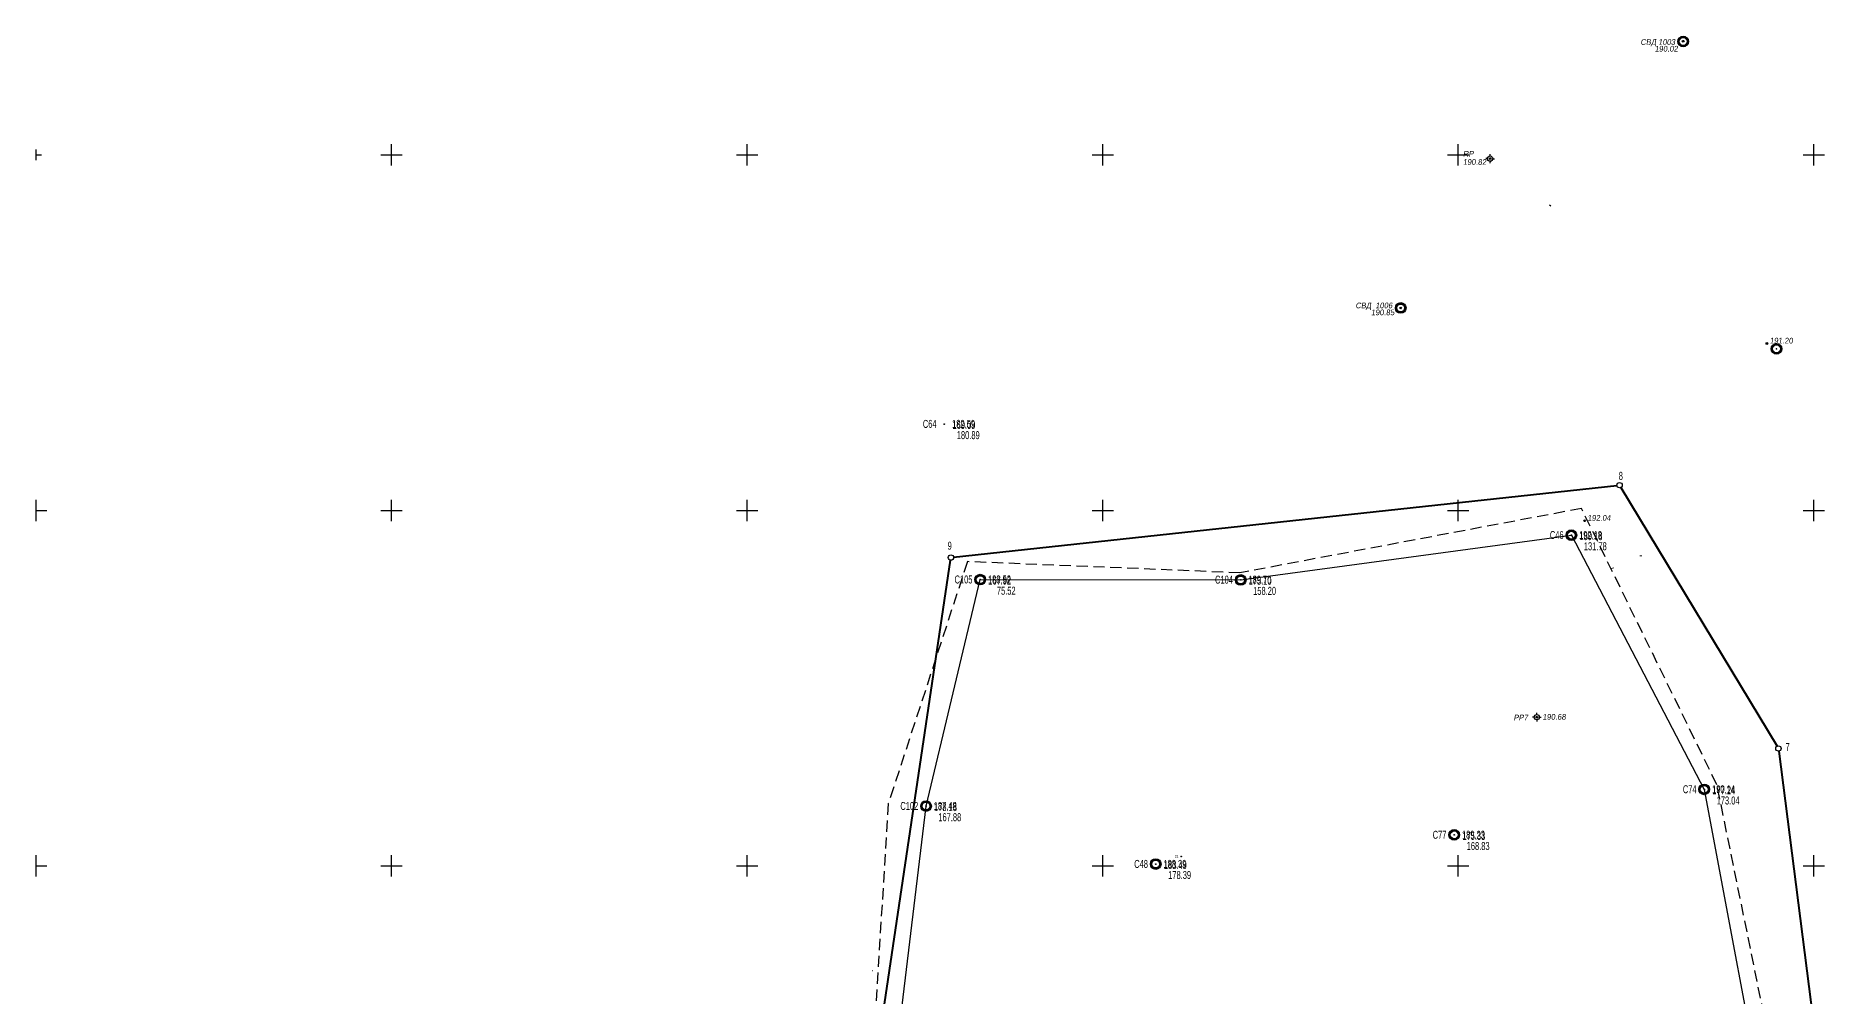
# Model space of a CAD drawing. Header units: millimetres. Extents: x 3233000 to 6468300, y 5635132 to 11269398.
# Drawn here: x 3233000 to 3234014, y 5635926 to 5636467 of the extents above; entities that cross this region are included whole.
import ezdxf
from ezdxf.enums import TextEntityAlignment as Align

# ---------------------------------------------------------------- set-up
doc = ezdxf.new("R2010")
doc.units = ezdxf.units.MM
doc.header["$LTSCALE"] = 2
doc.header["$PDMODE"] = 32
doc.header["$PDSIZE"] = 0.3
doc.linetypes.add('HIDDEN2', pattern=[4.7625, 3.175, -1.5875])
for name, color, linetype in [('LINE_OBJ', 7, 'Continuous'), ('POINT_OBJ', 7, 'Continuous'), ('REGION_OBJ', 7, 'Continuous'), ('ВЫСОТЫ', 7, 'Continuous'), ('Гірничий відвід', 7, 'Continuous'), ('ИМЕНА', 7, 'Continuous'), ('Контур запасів', 7, 'Continuous'), ('кресты', 7, 'Continuous'), ('нвскр.бровка', 7, 'Continuous'), ('ОШИБКИ', 7, 'Continuous'), ('ПИКЕТЫ', 7, 'Continuous'), ('ПРОМЫШЛЕННЫЕ', 7, 'Continuous'), ('ПУНКТЫ', 7, 'Continuous'), ('РЕЛЬЕФ', 7, 'Continuous'), ('ТОКА_СТ', 1, 'Continuous')]:
    doc.layers.add(name, color=color, linetype=linetype)
doc.styles.add('grad', font='grad.shx')
doc.styles.add('universw', font='universw.shx', dxfattribs={"oblique": 10})
doc.styles.add('user', font='symeteo.shx', dxfattribs={"height": 2.5})

# ---------------------------------------------------------------- blocks, each defined once
blk = doc.blocks.new('piket')
at = {"layer": 'ПИКЕТЫ', "linetype": 'Continuous'}
h = blk.add_hatch(color=7, dxfattribs=at)
edge = h.paths.add_edge_path()
edge.add_arc((0, 0), 0.3, 0, 360)
at = {"layer": 'ПИКЕТЫ', "color": 7, "linetype": 'Continuous'}
blk.add_circle((0, 0), 0.3, dxfattribs=at)
at = {"layer": 'ВЫСОТЫ', "style": 'universw', "oblique": 6}
blk.add_attdef('H', (1.88, -0.23), '', height=2, dxfattribs=at)
at = {"layer": 'ИМЕНА', "style": 'universw', "oblique": 10}
blk.add_attdef('NAME', text='', height=2, dxfattribs=at).set_placement((0, 2.37), align=Align.CENTER)
at = {"layer": 'ТОКА_СТ', "style": 'universw', "oblique": 6, "flags": 1}
blk.add_attdef('POINT', text='', height=2, dxfattribs=at).set_placement((0, -2.79), align=Align.CENTER)
blk = doc.blocks.new('89_1')
h = blk.add_hatch(color=256)
h.paths.add_polyline_path([(-1.5, 0, 1), (1.5, 0, 1)])
h.paths.add_polyline_path([(1.1, 0, -1), (-1.1, 0, -1)], flags=16)
h.paths.add_polyline_path([(0.06, 0, -1), (-0.06, 0, -1)], flags=0)
for radius in [1.5, 1.1, 0.0622]:
    blk.add_circle((0, 0), radius)
at = {"color": 7, "linetype": 'Continuous', "style": 'user', "flags": 8}
blk.add_attdef('ddddd', (2.53, -1.14), '', height=2.5, dxfattribs=at)
at = {"color": 7, "linetype": 'Continuous', "style": 'grad', "oblique": 10, "width": 0.7}
for tag, p in [('P37', (6.48, 0.16)), ('P4', (6.45, -2.94))]:
    blk.add_attdef(tag, text='', height=2.5, dxfattribs=at).set_placement(p, align=Align.CENTER)
blk = doc.blocks.new('5_1')
at = {"linetype": 'Continuous'}
h = blk.add_hatch(color=7, dxfattribs=at)
edge = h.paths.add_edge_path()
edge.add_arc((0, 0), 0.0588, 0, 360)
at = {"color": 7, "linetype": 'Continuous'}
for p, q in [((-0.75, 0), (-1.25, 0)), ((0, 0.75), (0, 1.25)), ((0.75, 0), (1.25, 0)), ((0, -0.75), (0, -1.25))]:
    blk.add_line(p, q, dxfattribs=at)
for radius in [0.75, 0.0588]:
    blk.add_circle((0, 0), radius, dxfattribs=at)
at = {"color": 7, "linetype": 'Continuous', "style": 'grad', "oblique": 10, "width": 0.7}
blk.add_attdef('P37', text='', height=2.5, dxfattribs=at).set_placement((-2, 0), align=Align.MIDDLE_RIGHT)
at = {"color": 7, "linetype": 'Continuous', "style": 'user', "flags": 8}
blk.add_attdef('ddddd', text='', height=2.5, dxfattribs=at).set_placement((2, 0), align=Align.MIDDLE_LEFT)
at = {"color": 7, "linetype": 'Continuous', "style": 'grad', "oblique": 10, "width": 0.7}
blk.add_attdef('P4', (2, 0.7), '', height=2.5, dxfattribs=at)
blk.add_attdef('P69', text='', height=2.5, dxfattribs=at).set_placement((2, -0.7), align=Align.TOP_LEFT)
blk = doc.blocks.new('POINTINV')
at = {"layer": 'ПУНКТЫ', "color": 0, "linetype": 'Continuous'}
blk.add_point((0, 0), dxfattribs=at)
at = {"layer": 'ВЫСОТЫ', "color": 0, "style": 'grad', "width": 0.7}
blk.add_attdef('POINT_H', (1.6, -0.8), '', height=1.65, dxfattribs=at)
at = {"layer": 'ИМЕНА', "color": 0, "style": 'grad', "width": 0.7}
blk.add_attdef('POINT_NAM', text='', height=1.65, dxfattribs=at).set_placement((-1.6, -0.8), align=Align.RIGHT)
at = {"layer": 'ОШИБКИ', "color": 0, "linetype": 'Continuous', "style": 'grad', "width": 0.7, "flags": 1}
blk.add_attdef('POINT_MX', text='', height=1.65, dxfattribs=at).set_placement((-4.2077, 4.453385), align=Align.RIGHT)
blk.add_attdef('POINT_MY', (2.8923, 4.253385), '', height=1.65, dxfattribs=at)

msp = doc.modelspace()

# ---------------------------------------------------------------- hatches: boundary and pattern name
at = {"layer": 'ПИКЕТЫ', "linetype": 'Continuous'}
h = msp.add_hatch(color=7, dxfattribs=at)
edge = h.paths.add_edge_path()
edge.add_arc((3233844.2, 5636083.7), 0.48, 0, 360)

# ---------------------------------------------------------------- linework, layer by layer
at = {"color": 2, "linetype": 'HIDDEN2'}
msp.add_lwpolyline([(3233602.4, 5635231), (3233766.7, 5635200.9), (3233779.3, 5635204.6), (3233787.5, 5635209.7), (3233795.2, 5635216), (3233804.3, 5635226.1), (3233869.1, 5635336.6), (3233896.2, 5635420.3), (3233922.4, 5635666.6), (3233987.2, 5635841.7), (3233945.5, 5636045.7), (3233869.3, 5636201.1), (3233677.2, 5636164.9), (3233523.9, 5636171.2), (3233479.4, 5636035.1), (3233471.3, 5635904.9), (3233461.8, 5635783.2), (3233459.9, 5635761.7)], dxfattribs=at)
at = {"layer": 'LINE_OBJ', "color": 6, "linetype": 'Continuous', "flags": 128}
msp.add_lwpolyline([(3233470.5, 5635941.2), (3233470.7, 5635941.3)], dxfattribs=at)
at = {"layer": 'POINT_OBJ', "color": 7, "linetype": 'Continuous'}
for p in [(3233817.9, 5636397.9, 190.8), (3233677.6, 5636160.9), (3233844.2, 5636083.7, 190.7)]:
    msp.add_point(p, dxfattribs=at)
at = {"layer": 'REGION_OBJ', "color": 30, "linetype": 'Continuous'}
msp.add_lwpolyline([(3233996.4, 5635958.9), (3233996.4, 5635958.9)], dxfattribs=at)
at = {"layer": 'Гірничий відвід', "color": 7, "linetype": 'Continuous', "lineweight": 40}
for points in [[(3233516.1, 5636173.7), (3233889.2, 5636214.1)], [(3233891.5, 5636212.9), (3233979.3, 5636067.4)], [(3233467.6, 5635858), (3233514.4, 5636172)], [(3233980.3, 5636064.6), (3234014.1, 5635799.8)]]:
    msp.add_lwpolyline(points, dxfattribs=at)
at = {"layer": 'Контур запасів', "color": 5}
msp.add_lwpolyline([(3233531.1, 5636161.1), (3233677.6, 5636160.9), (3233863.6, 5636186.1), (3233938.3, 5636043.1), (3233976.3, 5635840.2), (3233904.7, 5635671.7), (3233892, 5635420.9), (3233850.8, 5635332.6), (3233782.3, 5635239.7), (3233681.4, 5635245.9), (3233597.1, 5635240.7), (3233461.1, 5635251), (3233358.5, 5635271.5), (3233358.8, 5635380), (3233406.9, 5635492), (3233445.1, 5635643.6), (3233474.1, 5635783.2), (3233485.4, 5635905.9), (3233500.6, 5636033.7), (3233531.1, 5636161.1)], dxfattribs=at)
at = {"layer": 'кресты', "color": 7, "linetype": 'Continuous'}
for p, q in [((3233000, 5636397), (3233000, 5636403)), ((3233000, 5636400), (3233003, 5636400)), ((3233194, 5636400), (3233206, 5636400)), ((3233200, 5636394), (3233200, 5636406)), ((3233394, 5636400), (3233406, 5636400)), ((3233400, 5636394), (3233400, 5636406)), ((3233594, 5636400), (3233606, 5636400)), ((3233600, 5636394), (3233600, 5636406)), ((3233794, 5636400), (3233806, 5636400)), ((3233800, 5636394), (3233800, 5636406)), ((3233994, 5636400), (3234006, 5636400)), ((3233997, 5636400), (3234003, 5636400)), ((3234000, 5636394), (3234000, 5636406)), ((3233000, 5636194), (3233000, 5636206)), ((3233200, 5636194), (3233200, 5636206)), ((3233400, 5636194), (3233400, 5636206)), ((3233600, 5636194), (3233600, 5636206)), ((3233800, 5636194), (3233800, 5636206)), ((3234000, 5636194), (3234000, 5636206)), ((3233000, 5636200), (3233006, 5636200)), ((3233194, 5636200), (3233206, 5636200)), ((3233394, 5636200), (3233406, 5636200)), ((3233594, 5636200), (3233606, 5636200)), ((3233794, 5636200), (3233806, 5636200)), ((3233994, 5636200), (3234006, 5636200)), ((3233000, 5635994), (3233000, 5636006)), ((3233200, 5635994), (3233200, 5636006)), ((3233400, 5635994), (3233400, 5636006)), ((3233600, 5635994), (3233600, 5636006)), ((3233800, 5635994), (3233800, 5636006)), ((3234000, 5635994), (3234000, 5636006)), ((3233000, 5636000), (3233006, 5636000)), ((3233194, 5636000), (3233206, 5636000)), ((3233394, 5636000), (3233406, 5636000)), ((3233594, 5636000), (3233606, 5636000)), ((3233794, 5636000), (3233806, 5636000)), ((3233994, 5636000), (3234006, 5636000))]:
    msp.add_line(p, q, dxfattribs=at)
at = {"layer": 'нвскр.бровка', "color": 7}
for centre in [(3233890.7, 5636214.2), (3233514.6, 5636173.5), (3233980.1, 5636066.1)]:
    msp.add_circle(centre, 1.51, dxfattribs=at)
at = {"layer": 'ПИКЕТЫ', "color": 7, "linetype": 'Continuous'}
msp.add_circle((3233844.2, 5636083.7, 190.7), 0.48, dxfattribs=at)
at = {"layer": 'РЕЛЬЕФ', "color": 34, "linetype": 'Continuous'}
msp.add_lwpolyline([(3233852, 5636371.1), (3233851.3, 5636371.7)], dxfattribs=at)
at = {"layer": 'РЕЛЬЕФ', "color": 34, "linetype": 'Continuous', "lineweight": 13}
for points in [[(3233902.2, 5636174.4), (3233903.2, 5636174.4)], [(3233886, 5636167.3), (3233887.5, 5636167.7)]]:
    msp.add_lwpolyline(points, dxfattribs=at)

# ---------------------------------------------------------------- block references
at = {"layer": 'ПИКЕТЫ', "color": 4}
ref = msp.add_blockref('piket', (3233926.5, 5636463.9, 190), dxfattribs=dict(at, xscale=1.6, yscale=1.6, zscale=1.6))
ref.add_attrib('H', '190.02', (3233910.5, 5636458.1, -114), dxfattribs={"layer": 'ВЫСОТЫ', "height": 3.2, "style": 'universw', "oblique": 6})
ref.add_attrib('NAME', 'СВД 1003', dxfattribs={"layer": 'ИМЕНА', "height": 3.2, "style": 'universw', "oblique": 10}).set_placement((3233912.2, 5636461.9, 190), align=Align.CENTER)
ref = msp.add_blockref('piket', (3233817.9, 5636397.9, 190.8), dxfattribs=dict(at, xscale=1.6, yscale=1.6, zscale=1.6))
ref.add_attrib('H', '190.82', (3233802.7, 5636394.4, -114.5), dxfattribs={"layer": 'ВЫСОТЫ', "height": 3.2, "style": 'universw', "oblique": 6})
ref.add_attrib('NAME', 'RP', dxfattribs={"layer": 'ИМЕНА', "height": 3.2, "style": 'universw', "oblique": 10}).set_placement((3233805.6, 5636399, 190.8), align=Align.CENTER)
ref = msp.add_blockref('piket', (3233767.6, 5636313.9, 190.8), dxfattribs=dict(at, xscale=1.6, yscale=1.6, zscale=1.6))
ref.add_attrib('H', '190.85', (3233751, 5636309.8, -114.5), dxfattribs={"layer": 'ВЫСОТЫ', "height": 3.2, "style": 'universw', "oblique": 6})
ref.add_attrib('NAME', 'СВД  1006', dxfattribs={"layer": 'ИМЕНА', "height": 3.2, "style": 'universw', "oblique": 10}).set_placement((3233752.5, 5636313.7, 190.8), align=Align.CENTER)
ref = msp.add_blockref('piket', (3233973.6, 5636293.9, 190.5), dxfattribs=dict(at, xscale=1.6, yscale=1.6, zscale=1.6))
ref.add_attrib('H', '191.20', (3233975.2, 5636293.9, 38.1), dxfattribs={"layer": 'ВЫСОТЫ', "height": 3.2, "style": 'universw', "oblique": 6})
ref = msp.add_blockref('piket', (3233871.1, 5636194.2, 192), dxfattribs=dict(at, xscale=1.6, yscale=1.6, zscale=1.6))
ref.add_attrib('H', '192.04', (3233872.7, 5636194.2, 38.4), dxfattribs={"layer": 'ВЫСОТЫ', "height": 3.2, "style": 'universw', "oblique": 6})
at = {"layer": 'ПРОМЫШЛЕННЫЕ', "color": 7, "linetype": 'Continuous', "xscale": 2, "yscale": 2, "zscale": 2}
for p, rotation in [((3233926.5, 5636463.8), 359.9224657084385), ((3233767.6, 5636313.9), 359.9224657084385), ((3233979, 5636290.9, -190.8), 359.9224657084385), ((3233863.6, 5636186.1), 353.291126940981), ((3233531.1, 5636161.1), 353.291126940981), ((3233677.6, 5636160.9), 353.2911269466741), ((3233938.3, 5636043.1), 353.291126940981), ((3233500.6, 5636033.7), 353.291126940981), ((3233797.7, 5636017.5), 353.291126940981), ((3233629.8, 5636001.1), 353.291126940981)]:
    msp.add_blockref('89_1', p, dxfattribs=dict(at, rotation=rotation))
at = {"layer": 'ПУНКТЫ', "color": 7, "linetype": 'Continuous', "xscale": 2, "yscale": 2, "zscale": 2}
for p, rotation in [((3233817.9, 5636397.9), 358.5035583049532), ((3233844.2, 5636083.7), 0.7079295605870272)]:
    msp.add_blockref('5_1', p, dxfattribs=dict(at, rotation=rotation))
at = {"layer": 'ПУНКТЫ', "color": 7, "linetype": 'Continuous', "xscale": 2.727815320212315, "yscale": 2.727815320212315, "zscale": 2.727815320212315}
for p, values in [((3233510.9, 5636248.6), {'POINT_NAM': 'C64', 'POINT_H': '182.59'}), ((3233863.6, 5636186.1), {'POINT_NAM': 'C46', 'POINT_H': '192.18'}), ((3233531.1, 5636161.1), {'POINT_NAM': 'C105', 'POINT_H': '188.52'}), ((3233677.6, 5636161), {'POINT_NAM': 'C104', 'POINT_H': '189.70'}), ((3233938.4, 5636043.1), {'POINT_NAM': 'C74', 'POINT_H': '190.14'}), ((3233500.6, 5636033.7), {'POINT_NAM': 'C102', 'POINT_H': '187.48'}), ((3233797.7, 5636017.5), {'POINT_NAM': 'C77', 'POINT_H': '189.23'}), ((3233629.8, 5636001.1), {'POINT_NAM': 'C48', 'POINT_H': '188.39'})]:
    msp.add_blockref('POINTINV', p, dxfattribs=at).add_auto_attribs(values)
at = {"layer": 'ПУНКТЫ', "color": 7, "linetype": 'Continuous'}
msp.add_blockref('POINTINV', (3233644.2, 5636005.4), dxfattribs=at).add_auto_attribs({'POINT_NAM': '21'})

# ---------------------------------------------------------------- texts
at = {"layer": 'ВЫСОТЫ', "color": 0, "style": 'grad', "width": 0.7}
for tag, p in [('169.09', (3233515.5, 5636245.8)), ('189.18', (3233868.2, 5636183.3)), ('167.92', (3233535.6, 5636158.3)), ('175.10', (3233682.1, 5636158.2)), ('177.24', (3233942.9, 5636040.3)), ('178.18', (3233505.1, 5636030.9)), ('175.33', (3233802.3, 5636014.7)), ('183.49', (3233634.4, 5635998.3))]:
    msp.add_attdef(tag, p, '', height=4.5, dxfattribs=at)
at = {"layer": 'ВЫСОТЫ', "style": 'universw', "oblique": 6}
msp.add_attdef('190.68', (3233847.4, 5636082.3, 190.7), '', height=3.2, dxfattribs=at)
at = {"layer": 'ИМЕНА', "color": 0, "style": 'grad', "width": 0.7}
for tag, p in [('180.89', (3233530.8, 5636240.1)), ('8', (3233892.6, 5636217.2)), ('9', (3233515.1, 5636177.9)), ('131.78', (3233883.5, 5636177.6)), ('75.52', (3233551, 5636152.6)), ('158.20', (3233697.5, 5636152.5)), ('7', (3233986.4, 5636064.6)), ('173.04', (3233958.2, 5636034.6)), ('167.88', (3233520.4, 5636025.2)), ('168.83', (3233817.6, 5636009)), ('178.39', (3233649.7, 5635992.7))]:
    msp.add_attdef(tag, text='', height=4.5, dxfattribs=at).set_placement(p, align=Align.RIGHT)
at = {"layer": 'ИМЕНА', "style": 'universw', "oblique": 10}
msp.add_attdef('PP7', text='', height=3.2, dxfattribs=at).set_placement((3233835.1, 5636081.9, 190.7), align=Align.CENTER)

doc.saveas('drawing.dxf')
